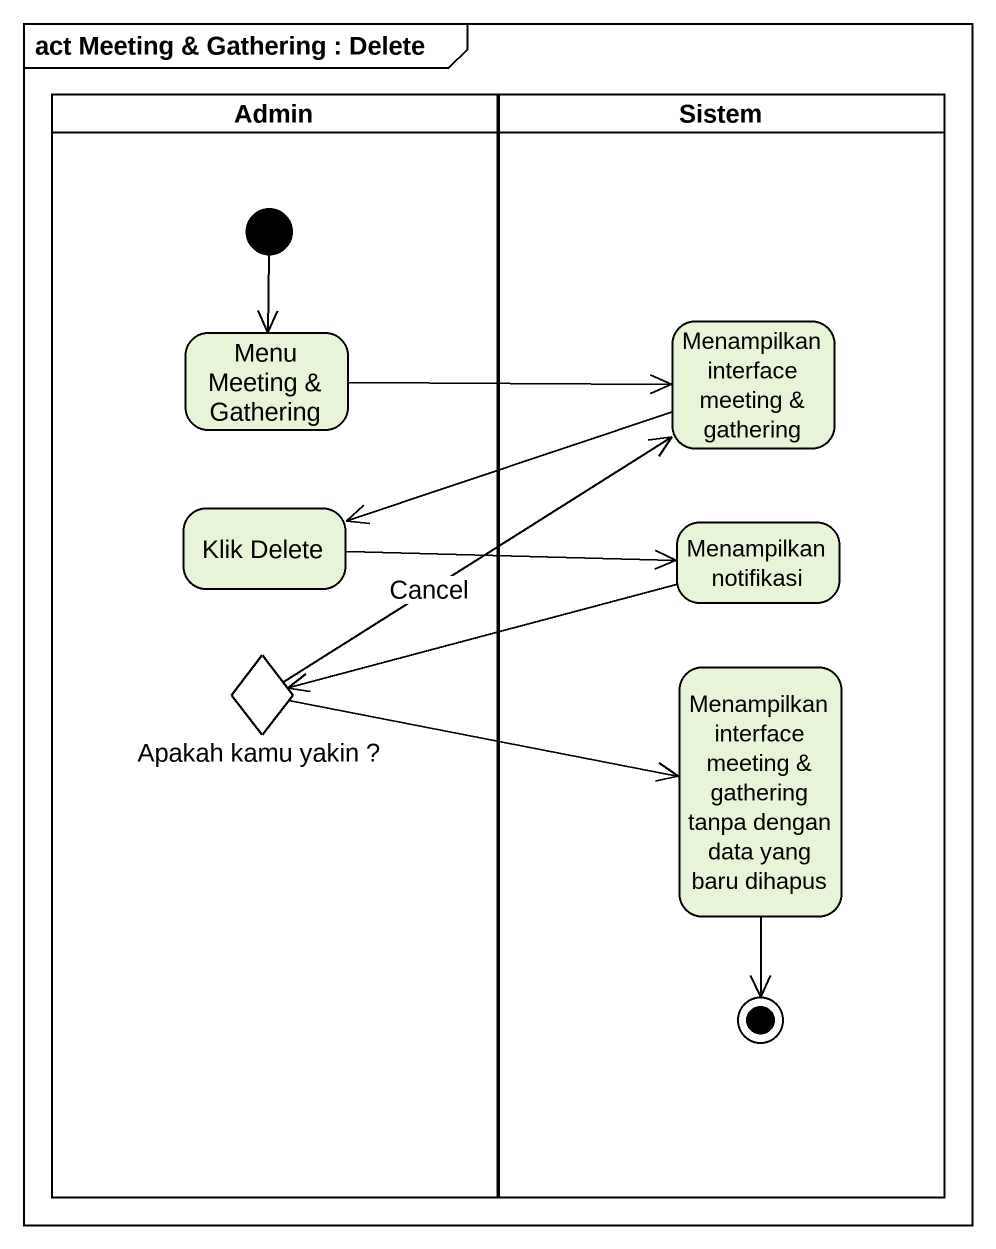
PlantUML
@startuml
mainframe act Meeting & Gathering : Delete
hide empty description
state Admin <<partition>> {
  state "Menu Meeting & Gathering" as Menu_Meeting_Gathering
  state "Klik Delete" as Klik_Delete
  state "Apakah kamu yakin ?" as Apakah_kamu_yakin <<choice>>
  [*] --> Menu_Meeting_Gathering
}
state Sistem <<partition>> {
  state "Menampilkan interface meeting & gathering" as Menampilkan_interface
  state "Menampilkan notifikasi" as Menampilkan_notifikasi
  state "Menampilkan interface meeting & gathering tanpa dengan data yang baru dihapus" as Menampilkan_interface_2
  Menampilkan_interface_2 --> [*]
}
Menu_Meeting_Gathering -right-> Menampilkan_interface
Menampilkan_interface -left-> Klik_Delete
Klik_Delete -right-> Menampilkan_notifikasi
Menampilkan_notifikasi -left-> Apakah_kamu_yakin
Apakah_kamu_yakin -up-> Menampilkan_interface : Cancel
Apakah_kamu_yakin -right-> Menampilkan_interface_2
@enduml
